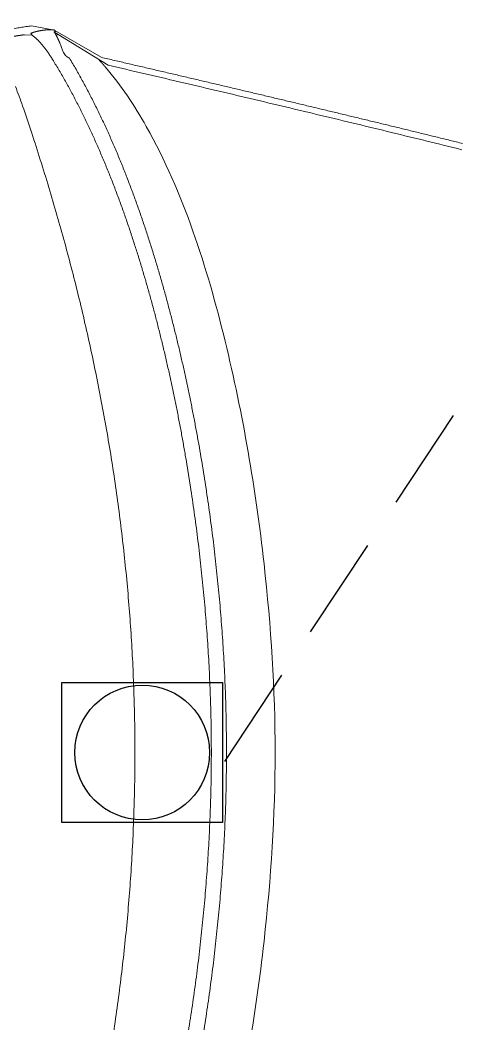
# Model space of a CAD drawing. Extents: x -1439 to 34962, y -872 to 8330.
# Drawn here: x 5674.8 to 5717.4, y 2974 to 3070.8 of the extents above; entities that cross this region are included whole.
import ezdxf

# ---------------------------------------------------------------- set-up
doc = ezdxf.new("R2010")
doc.units = 0
doc.linetypes.add('HIDDEN', pattern=[0.375, 0.25, -0.125])
doc.layers.get('0').update_dxf_attribs({"color": 9, "lineweight": 9})
for name, color, linetype, lineweight in [('04', 9, 'Continuous', 9), ('E-KABLO', 7, 'Continuous', 30), ('E-KUVVET', 7, 'Continuous', 30)]:
    doc.layers.add(name, color=color, linetype=linetype, lineweight=lineweight)

# ---------------------------------------------------------------- blocks, each defined once
blk = doc.blocks.new('p-araba-polo')
for p, q in [((1.03297, -0.6629), (1.08523, -0.69497)), ((1.08415, -0.69621), (1.03956, -0.67046)), ((1.10665, -0.7007), (1.08455, -0.6967)), ((1.11339, -0.6923), (1.1062, -0.69176)), ((1.10726, -0.69358), (1.1062, -0.69176)), ((1.11339, -0.6923), (1.11339, -0.6923))]:
    blk.add_line(p, q)
for points, degree in [([(0.91868, 0), (0.91868, 0.09917), (0.92615, 0.19788), (0.9398, 0.29608), (0.95949, 0.39361), (0.98459, 0.48916), (1.01891, 0.5845), (1.07011, 0.66961)], 7), ([(1.0853, 0.66654), (1.03479, 0.58426), (0.99989, 0.48942), (0.97448, 0.39445), (0.95463, 0.29635), (0.94089, 0.19815), (0.93328, 0.09898), (0.93328, 0)], 7), ([(0.91868, 0), (0.91868, -0.09917), (0.92615, -0.19788), (0.9398, -0.29608), (0.95949, -0.39361), (0.98459, -0.48916), (1.01891, -0.5845), (1.07011, -0.66961)], 7), ([(1.0853, -0.66653), (1.03479, -0.58426), (0.99989, -0.48942), (0.97448, -0.39445), (0.95463, -0.29635), (0.94089, -0.19815), (0.93328, -0.09897), (0.93328, 0)], 7), ([(0.99602, -0.6037), (0.95997, -0.53934), (0.93755, -0.46837), (0.92001, -0.39678)], 3), ([(1.03956, -0.67046), (0.98907, -0.65875), (0.93881, -0.64701), (0.88879, -0.63524), (0.83899, -0.62342), (0.78942, -0.61152), (0.74007, -0.59951), (0.69093, -0.58736)], 7), ([(1.03535, -0.66088), (1.02039, -0.64319), (1.00735, -0.6239), (0.99602, -0.6037)], 3), ([(1.04189, -0.66836), (1.04056, -0.66689), (1.03924, -0.6654), (1.03794, -0.6639), (1.03664, -0.6624), (1.03535, -0.66088)], 5), ([(1.03535, -0.66088), (1.03664, -0.6624), (1.03794, -0.6639), (1.03924, -0.6654), (1.04056, -0.66689), (1.04189, -0.66836)], 5), ([(1.04122, -0.66675), (1.04109, -0.66689), (1.04095, -0.66703), (1.04082, -0.66717)], 3), ([(1.04122, -0.66675), (1.04114, -0.66684), (1.04106, -0.66692), (1.04098, -0.667), (1.0409, -0.66709), (1.04082, -0.66717)], 5), ([(1.0853, -0.66653), (1.08969, -0.67369), (1.09445, -0.68064), (1.09952, -0.68703), (1.1062, -0.69176)], 4), ([(1.04183, -0.66841), (1.04185, -0.66839), (1.04187, -0.66838), (1.04188, -0.66837), (1.04189, -0.66836), (1.04189, -0.66836), (1.04189, -0.66836)], 6), ([(1.04189, -0.66836), (1.04189, -0.66836), (1.04189, -0.66836), (1.04189, -0.66836), (1.04188, -0.66837), (1.04187, -0.66838), (1.04186, -0.66839)], 6), ([(1.07, -0.67072), (1.07, -0.67072), (1.07, -0.67072), (1.07, -0.67072), (1.07, -0.67072), (1.07, -0.67072)], 5), ([(1.07001, -0.67072), (1.07001, -0.67072), (1.07001, -0.67073), (1.07002, -0.67073), (1.07002, -0.67073), (1.07002, -0.67073)], 5), ([(1.07011, -0.66961), (1.07078, -0.66992), (1.07143, -0.6703), (1.07212, -0.67074), (1.07278, -0.67126), (1.07334, -0.67175), (1.07394, -0.67233)], 6), ([(1.08469, -0.69498), (1.08351, -0.69275), (1.08234, -0.69055), (1.08118, -0.68827), (1.08016, -0.68601), (1.0792, -0.68364)], 5), ([(1.08189, -0.692), (1.0819, -0.69198), (1.08192, -0.69196), (1.08194, -0.69194)], 3), ([(1.08355, -0.69489), (1.08367, -0.69515), (1.08379, -0.69542), (1.08391, -0.69568), (1.08403, -0.69594), (1.08415, -0.69621)], 5), ([(1.08518, -0.695), (1.08508, -0.695), (1.08497, -0.695), (1.08486, -0.69501), (1.08475, -0.69501), (1.08465, -0.69501)], 5), ([(1.08469, -0.69498), (1.08487, -0.69498), (1.08505, -0.69497), (1.08523, -0.69497)], 3), ([(1.08563, -0.69684), (1.08551, -0.69684), (1.08538, -0.69683), (1.08525, -0.69683)], 3), ([(1.08951, -0.69686), (1.08873, -0.69685), (1.08795, -0.69684), (1.08718, -0.69683), (1.0864, -0.69683), (1.08563, -0.69684)], 5), ([(1.09044, -0.69688), (1.09012, -0.69687), (1.08979, -0.69687), (1.08946, -0.69686)], 3), ([(1.09302, -0.69684), (1.09349, -0.69681), (1.09396, -0.69677), (1.09444, -0.69673), (1.09491, -0.69667), (1.09539, -0.6966)], 5), ([(1.09539, -0.6966), (1.09565, -0.69657), (1.09591, -0.69653), (1.09617, -0.69649), (1.09643, -0.69645), (1.09669, -0.69641)], 5), ([(1.09669, -0.69641), (1.09626, -0.69647), (1.09583, -0.69654), (1.09539, -0.6966)], 3), ([(1.09669, -0.69641), (1.09694, -0.69637), (1.09718, -0.69633), (1.09743, -0.69629), (1.09768, -0.69625), (1.09792, -0.6962)], 5), ([(1.09792, -0.6962), (1.09751, -0.69627), (1.0971, -0.69634), (1.09669, -0.69641)], 3), ([(1.09792, -0.6962), (1.09919, -0.69598), (1.10047, -0.69573), (1.10176, -0.69545), (1.10305, -0.69513), (1.10434, -0.69473)], 5), ([(1.10434, -0.69473), (1.1046, -0.69466), (1.10485, -0.69458), (1.1051, -0.69449), (1.10536, -0.6944), (1.10561, -0.69431)], 5), ([(1.10561, -0.69431), (1.10519, -0.69445), (1.10477, -0.69459), (1.10434, -0.69473)], 3), ([(1.10561, -0.69431), (1.10569, -0.69428), (1.10577, -0.69425), (1.10585, -0.69422), (1.10593, -0.69419), (1.10601, -0.69415)], 5), ([(1.10599, -0.69416), (1.10586, -0.69421), (1.10574, -0.69426), (1.10561, -0.69431)], 3), ([(1.10601, -0.69415), (1.106, -0.69416), (1.106, -0.69416), (1.10599, -0.69416)], 3), ([(1.10601, -0.69415), (1.10625, -0.69406), (1.10651, -0.69397), (1.10675, -0.69387), (1.10704, -0.69375), (1.10726, -0.69358)], 5), ([(1.10616, -0.69217), (1.10615, -0.69212), (1.10615, -0.69207), (1.10616, -0.69203), (1.10616, -0.69198), (1.10617, -0.69194)], 5), ([(1.10616, -0.69217), (1.10615, -0.69212), (1.10615, -0.69207), (1.10616, -0.69203), (1.10616, -0.69198), (1.10617, -0.69194)], 5), ([(1.10617, -0.69194), (1.10618, -0.69193), (1.10618, -0.69192), (1.10619, -0.69191), (1.1062, -0.6919), (1.1062, -0.69189)], 5), ([(1.10617, -0.69194), (1.10618, -0.69192), (1.10619, -0.69191), (1.10619, -0.69189)], 3), ([(1.10726, -0.69358), (1.10732, -0.69354), (1.10738, -0.69349), (1.10742, -0.69344), (1.10744, -0.69339), (1.10745, -0.69334)], 5), ([(1.131, -0.68946), (1.12849, -0.68992), (1.12601, -0.69035), (1.12346, -0.69077), (1.12097, -0.69118), (1.11844, -0.69157), (1.11592, -0.69195), (1.11339, -0.6923)], 7)]:
    blk.add_open_spline(points, degree=degree)
for points, degree, knots in [([(1.00702, 0), (1.00707, 0.00928), (1.00715, 0.02784), (1.00784, 0.05567), (1.00893, 0.08349), (1.01048, 0.11129), (1.01245, 0.13906), (1.01485, 0.16679), (1.01768, 0.19449), (1.02094, 0.22214), (1.02461, 0.24973), (1.02869, 0.27727), (1.03318, 0.30475), (1.03808, 0.33215), (1.04337, 0.35948), (1.04905, 0.38674), (1.05512, 0.41391), (1.06156, 0.44099), (1.06838, 0.46798), (1.07556, 0.49488), (1.08311, 0.52167), (1.09098, 0.54837), (1.09652, 0.56608), (1.09929, 0.57494)], 3, [0, 0, 0, 0, 0.047619, 0.095238, 0.142857, 0.190476, 0.238095, 0.285714, 0.333333, 0.380952, 0.428571, 0.47619, 0.523809, 0.571428, 0.619047, 0.666666, 0.714285, 0.761904, 0.809523, 0.857143, 0.904762, 0.952381, 1, 1, 1, 1]), ([(0.92001, 0.39678), (0.90276, 0.32614), (0.88037, 0.19426), (0.87177, 0.06081), (0.87176, 0)], 3, [0, 0, 0, 0, 0.54461, 1, 1, 1, 1]), ([(0.92001, -0.39678), (0.90276, -0.32613), (0.88037, -0.19425), (0.87177, -0.06081), (0.87176, 0)], 3, [0, 0, 0, 0, 0.54461, 1, 1, 1, 1]), ([(1.00702, 0), (1.00707, -0.00928), (1.00715, -0.02784), (1.00784, -0.05567), (1.00893, -0.08349), (1.01048, -0.11129), (1.01245, -0.13906), (1.01485, -0.16679), (1.01768, -0.19449), (1.02094, -0.22214), (1.02461, -0.24973), (1.02869, -0.27727), (1.03318, -0.30475), (1.03808, -0.33215), (1.04337, -0.35948), (1.04905, -0.38674), (1.05512, -0.41391), (1.06156, -0.44099), (1.06838, -0.46798), (1.07556, -0.49487), (1.08311, -0.52167), (1.09098, -0.54837), (1.09652, -0.56608), (1.09929, -0.57494)], 3, [0, 0, 0, 0, 0.047619, 0.095238, 0.142857, 0.190476, 0.238095, 0.285714, 0.333333, 0.380952, 0.428571, 0.47619, 0.523809, 0.571428, 0.619047, 0.666666, 0.714285, 0.761904, 0.809523, 0.857143, 0.904762, 0.952381, 1, 1, 1, 1]), ([(1.09929, -0.57494), (1.102, -0.58341), (1.10719, -0.59962), (1.11473, -0.62213), (1.11986, -0.63606), (1.12218, -0.64237)], 3, [0, 0, 0, 0, 0.374907, 0.71679, 1, 1, 1, 1]), ([(1.03297, -0.6629), (1.01009, -0.65756), (0.96435, -0.6469), (0.89587, -0.63076), (0.82754, -0.61448), (0.75939, -0.59805), (0.71417, -0.58692), (0.69157, -0.58136)], 3, [0, 0, 0, 0, 0.200074, 0.400125, 0.600159, 0.800117, 1, 1, 1, 1]), ([(1.07394, -0.67233), (1.07445, -0.67292), (1.07546, -0.6741), (1.07609, -0.67556), (1.07641, -0.67628)], 3, [0, 0, 0, 0, 0.499911, 1, 1, 1, 1]), ([(1.07641, -0.67628), (1.07686, -0.67755), (1.07776, -0.68002), (1.07872, -0.68244), (1.07919, -0.68363)], 3, [0, 0, 0, 0, 0.511036, 1, 1, 1, 1]), ([(1.08355, -0.69489), (1.08355, -0.69489), (1.08355, -0.69489), (1.08355, -0.69489), (1.08355, -0.69489), (1.08355, -0.69489), (1.08355, -0.69489), (1.08355, -0.69489), (1.08355, -0.69489), (1.08355, -0.69489), (1.08355, -0.69489)], 5, [0, 0, 0, 0, 0, 0, 1, 1, 1, 1, 1, 1.000001, 1.000001, 1.000001, 1.000001, 1.000001, 1.000001]), ([(1.08525, -0.69683), (1.08509, -0.69681), (1.08473, -0.69677), (1.08437, -0.69664), (1.08411, -0.69646), (1.08414, -0.69629), (1.08415, -0.69621)], 3, [0, 0, 0, 0, 0.226641, 0.489612, 0.73866, 1, 1, 1, 1]), ([(1.09302, -0.69684), (1.09247, -0.69686), (1.0916, -0.69689), (1.09076, -0.69688), (1.09044, -0.69688)], 3, [0, 0, 0, 0, 0.627101, 1, 1, 1, 1]), ([(1.09539, -0.6966), (1.09499, -0.69665), (1.09419, -0.69676), (1.09341, -0.69681), (1.09302, -0.69684)], 3, [0, 0, 0, 0, 0.505636, 1, 1, 1, 1]), ([(1.10726, -0.69358), (1.10717, -0.69364), (1.10699, -0.69376), (1.10656, -0.69394), (1.10624, -0.69407), (1.10601, -0.69415)], 3, [0, 0, 0, 0, 0.23445, 0.472231, 1, 1, 1, 1]), ([(1.10745, -0.69334), (1.10744, -0.69338), (1.10741, -0.69346), (1.10731, -0.69354), (1.10726, -0.69358)], 3, [0, 0, 0, 0, 0.501057, 1, 1, 1, 1]), ([(1.10665, -0.7007), (1.10847, -0.70049), (1.11212, -0.70007), (1.11741, -0.69925), (1.12258, -0.69833), (1.12591, -0.69769), (1.12757, -0.69736)], 3, [0, 0, 0, 0, 0.249853, 0.499728, 0.749768, 1, 1, 1, 1])]:
    blk.add_open_spline(points, degree=degree, knots=knots)
blk = doc.blocks.new('E-YER DOSEME BUATI')
at = {"layer": 'E-KUVVET', "color": 6}
blk.add_lwpolyline([(-7.75, 6.75), (7.75, 6.75), (7.75, -6.75), (-7.75, -6.75)], close=True, dxfattribs=at)
blk.add_circle((0, 0), 6.5, dxfattribs=at)

msp = doc.modelspace()

# ---------------------------------------------------------------- linework, layer by layer
at = {"layer": 'E-KABLO', "color": 6, "linetype": 'HIDDEN', "ltscale": 40}
msp.add_spline([(5694.566, 2999.307), (5840.842, 3281.122), (5860.614, 3389.184)], degree=3, dxfattribs=at)

# ---------------------------------------------------------------- block references
at = {"layer": '04', "xscale": 100, "yscale": 100, "zscale": 100, "rotation": 180}
msp.add_blockref('p-araba-polo', (5786.606, 3000.182), dxfattribs=at)
at = {"layer": 'E-KUVVET'}
msp.add_blockref('E-YER DOSEME BUATI', (5686.611, 3000.182), dxfattribs=at)

doc.saveas('drawing.dxf')
